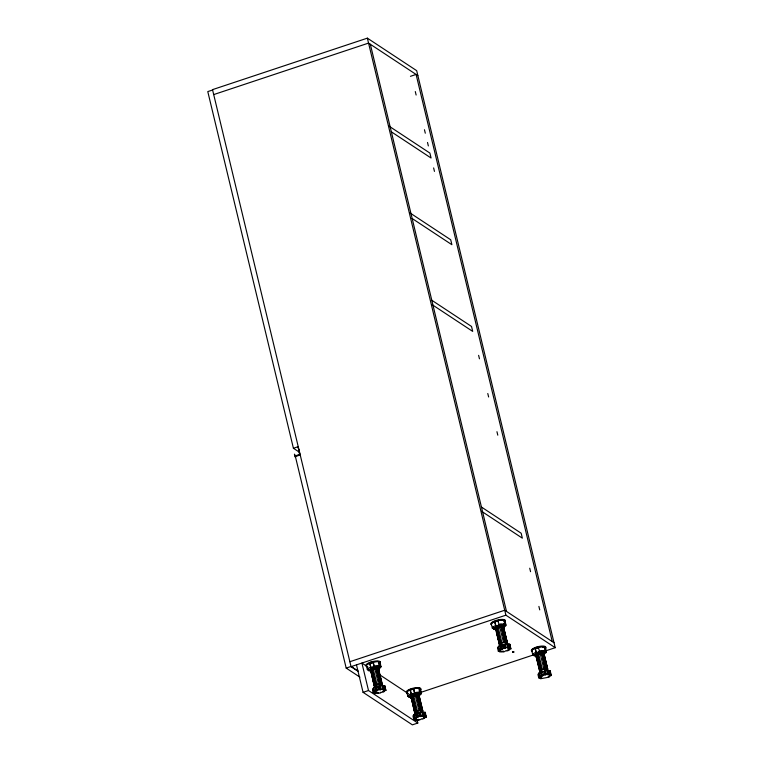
<?xml version="1.0" encoding="UTF-8"?>
<svg xmlns="http://www.w3.org/2000/svg" width="763" height="763" viewBox="0 0 763 763"><rect width="100%" height="100%" fill="white"/><g stroke="black" fill="none" stroke-linecap="round" stroke-linejoin="round"><path stroke-width="1.14" d="M379.306 688.865L378.801 686.767L380.06 685.918L380.651 689.714L379.564 689.914L378.973 686.118M380.651 689.714L380.06 685.918M419.24 713.424L420.499 712.575L421.09 716.371L420.003 716.581L419.24 713.424L420.499 712.575M420.003 716.581L419.412 712.785M503.952 644.573L503.78 645.212L505.039 644.363L503.952 644.573L504.534 648.369L505.793 647.52L505.039 644.363M544.381 671.23L544.219 671.869L545.469 671.03L544.381 671.23L544.973 675.026L546.232 674.187L545.469 671.03M370.131 669.017L371.676 667.835L375.749 684.793L374.204 685.975L370.398 668.951M377.971 667.863L378.057 666.91L382.368 684.325L381.042 685.508M410.561 695.684L412.106 694.492L416.178 711.45L414.633 712.642L410.837 695.608M418.41 694.521L418.734 694.025L422.807 710.982L421.481 712.175M503.408 627.567C502.102 625.822 497.18 627.234 495.502 629.151L495.101 627.472L496.646 626.28L500.719 643.247L499.555 643.858L499.412 644.878L495.75 629.599M496.703 630.381C493.861 628.712 501.215 626.576 503.561 627.567M503.294 628.073L503.675 627.491L503.199 628.588M503.046 624.868L507.347 642.77L506.022 643.962M535.54 654.129L537.085 652.947L541.158 669.904L539.613 671.087L535.54 654.129L535.893 654.616M543.38 652.975L543.714 652.47L547.786 669.437L546.461 670.62M543.857 655.255L544.114 654.158L543.638 655.255M373.679 687.74L372.535 689.342L373.355 692.756L376.235 692.661L374.499 693.3L375.196 693.624L377.494 692.794L378.486 692.728L377.675 693.453L380.756 692.871L380.27 692.394L383.398 692.079L384.352 691.44L382.788 691.431L385.925 690.391L384.733 685.66L381.643 685.346L377.275 686.166L373.679 687.74L374.499 691.164L374.07 691.764L373.307 688.607L373.355 692.756M414.118 714.406L412.974 715.999L413.794 719.414L416.674 719.328L414.938 719.957L415.635 720.282L418.925 719.385L418.114 720.119L419.602 720.014L421.758 718.736L422.244 719.213L424.781 718.107L423.227 718.088L423.856 717.668L426.364 717.048L425.172 712.318L422.073 712.003L417.714 712.823L414.118 714.406L414.938 717.821L414.5 718.422L413.746 715.265L413.46 715.665L414.481 719.738M413.794 719.414L416.35 718.183L414.5 718.422M510.075 645.422L509.703 644.115L506.613 643.791L498.649 646.194L497.505 647.787L498.325 651.211L500.747 650.896L501.205 651.116L499.479 651.745L501.663 651.974L502.474 651.249L503.456 651.182L502.645 651.907L504.133 651.802L506.289 650.524L506.785 651.001L508.377 650.524L509.322 649.895L507.757 649.885L510.895 648.836L509.903 644.869M498.325 651.211L500.881 649.971L499.04 650.21L498.287 647.053L498.754 650.61M499.04 650.21L500.719 649.065L502.807 648.893L501.72 648.626L500.957 645.469L499.965 645.908L500.719 649.065M539.088 672.852L537.944 674.454L538.764 677.868L541.644 677.773L539.918 678.412L540.605 678.736L548.807 677.191L549.761 676.552L548.196 676.543L551.334 675.503L550.142 670.772L547.052 670.458L539.088 672.852L539.908 676.276L539.479 676.876L538.716 673.719L538.764 677.868M300.088 454.929L298.142 447.108L299.592 454.328L295.348 455.912L294.442 454.138L294.88 456.818L300.279 454.882M379.526 661.864L378.934 661.588M375.787 666.738L379.86 683.705L375.787 666.738L378.057 666.91M375.434 686.576L374.442 686.433L370.77 671.154L371.409 671.345M379.86 683.705L382.368 684.325M500.757 625.193L503.036 625.364L507.099 642.322L504.829 642.15L500.919 625.088L499.364 625.298L503.485 642.341L500.499 643.238L496.427 626.28L499.364 625.298M416.216 693.405L420.289 710.363L416.216 693.405L418.496 693.577L422.807 710.982M500.404 645.031L499.412 644.878M504.829 642.15L500.69 624.144M415.864 713.243L414.881 713.09L410.809 696.133L411.629 696.381M420.289 710.363L422.568 710.534M541.196 651.85L543.466 652.022L547.538 668.979L545.268 668.808L541.358 651.745L539.803 651.964L536.866 652.937L541.158 669.904M540.843 671.688L539.851 671.535L536.313 656.79C536.17 654.749 541.396 653.462 544 654.234M545.268 668.808L541.129 650.801M419.822 688.607L419.364 688.245M384.39 688.96L383.636 685.803L382.864 685.727L383.617 688.884L382.273 689.599L385.553 689.075L383.884 690.362L385.782 689.895L385.925 690.391M509.36 647.415L508.606 644.258L507.834 644.172L508.597 647.329L507.242 648.054L510.523 647.529L508.854 648.808L510.752 648.35L510.895 648.836M424.829 715.618L424.066 712.47L423.303 712.384L424.056 715.541L422.702 716.266L425.992 715.742L424.314 717.02L426.221 716.562L426.364 717.048M549.799 674.072L549.045 670.915L548.273 670.839L549.026 673.996L547.681 674.711L550.962 674.187L549.293 675.474L551.191 675.007L551.334 675.503M379.736 689.275L376.741 690.181L377.838 690.439L376.836 690.877L375.749 690.61L374.986 687.463L377.075 687.282M374.499 691.164L375.749 690.61M499.965 645.908L502.054 645.736L500.957 645.469M501.72 648.626L504.705 647.73M416.426 713.682L417.18 716.839L418.267 717.096L417.275 717.535L416.188 717.277L415.425 714.12L417.514 713.949M414.938 717.821L416.188 717.277M417.18 716.839L420.175 715.932M540.395 672.565L542.483 672.394L540.395 672.565L541.158 675.722L542.245 675.989L543.246 675.551L542.15 675.284L545.144 674.387M539.908 676.276L541.158 675.722M543.866 647.415L545.202 647.282L544.324 647.768M375.749 684.793L371.457 667.825L375.949 666.633M375.53 684.793L380.022 683.6M416.178 711.45L411.886 694.492L416.379 693.3M415.959 711.45L418.944 710.553L414.834 693.51M540.938 669.904L543.914 668.998L539.575 651.02M546.174 650.696L555.216 647.692L416.684 70.663L367.365 38.15L212.515 89.633L351.047 666.662L357.952 671.221M212.677 89.977L207.784 91.598L293.412 448.262L299.306 452.144M213.697 94.583L368.558 43.1L417.866 75.613M410.446 76.319L416.093 74.44L552.25 641.578M293.412 448.262L298.304 446.632M349.855 661.721L504.715 610.238L554.024 642.751M295.395 456.503L346.183 668.083L351.075 666.452L357.952 670.992M351.047 666.662L505.898 615.178L555.216 647.692M363.074 692.337L368.51 690.534L417.819 723.047L412.382 724.85L363.074 692.337L356.474 664.859M420.699 692.413L534.873 654.454M494.443 621.721L498.315 621.006L497.791 620.634L499.26 624.954L495.921 626.041L494.443 621.721A6.991 2.117 -13.5 0 0 491.439 624.315L492.383 628.264L493.938 627.758L495.073 628.569L493.527 629.074L493.051 627.1M369.473 663.266L373.345 662.561L374.29 666.5L370.952 667.587L369.473 663.266A6.991 2.117 -13.5 0 0 366.469 665.87L367.413 669.809L368.958 669.304L370.103 670.124L368.548 670.629L368.081 668.655M378.524 663.133L380.069 662.627L381.014 666.566A6.991 2.117 -13.5 0 1 379.345 668.502M497.791 620.634A6.991 2.117 -13.5 0 1 503.904 620.262L504.848 624.201L503.303 624.706L504.438 625.526L505.993 625.021L505.039 621.072A6.991 2.117 -13.5 0 1 504.925 621.664M374.29 666.5L372.811 662.179A6.991 2.117 -13.5 0 1 378.934 661.807L379.879 665.756L378.334 666.261L379.469 667.072L381.014 666.566M534.882 648.378L538.754 647.673L538.22 647.291L539.699 651.612L536.36 652.699L534.882 648.378A6.991 2.117 -13.5 0 0 531.878 650.982L532.822 654.921L534.367 654.416L535.512 655.236L533.957 655.741A6.991 2.117 -13.5 0 0 535.13 655.903M409.912 689.933L413.775 689.218L414.729 693.166L411.381 694.254L409.912 689.933A6.991 2.117 -13.5 0 0 406.898 692.527L407.852 696.476L409.397 695.97L410.532 696.781L408.987 697.287L408.51 695.312M542.789 647.425L544.343 646.919L545.287 650.868L543.742 651.373L544.877 652.184L546.422 651.678L545.478 647.739A6.991 2.117 -13.5 0 1 545.364 648.331M418.954 689.79L420.508 689.285L421.453 693.233A6.991 2.117 -13.5 0 1 419.784 695.169M414.729 693.166L413.25 688.846A6.991 2.117 -13.5 0 1 419.364 688.474L420.318 692.413L418.763 692.918L419.908 693.739L421.453 693.233M503.971 620.538L504.639 620.09L503.904 620.033M544.41 647.196L545.078 646.814L544.343 646.7M495.101 627.472L495.454 627.949M507.347 642.77L503.036 625.364M502.76 625.431L503.275 625.813M370.799 670.629C371.352 669.237 379.03 666.099 378.639 670.505M371.047 671.078L370.656 671.23C371.934 668.998 379.478 667.768 378.229 670.143M370.904 671.678L370.932 671.154L371.247 672.47M374.204 685.975L374.442 686.433M543.466 652.022L543.714 652.47M536.208 655.741L538.63 654.063L543.876 653.71L547.786 669.437M418.496 693.577L419.269 696.228M411.333 698.336C409.998 695.722 419.507 692.718 419.068 697.172M419.145 695.703L418.629 695.331M539.613 671.087L539.851 671.535M414.633 712.642L414.881 713.09M503.885 621.111L504.772 620.681L504.028 620.557M378.839 662.16L379.793 662.17L378.915 662.665M419.278 688.817L420.222 688.827L419.345 689.323M411.743 689.218C409.044 689.323 414.118 688.083 411.639 689.275M505.793 647.52L508.597 647.329M378.801 686.767L379.888 686.557M380.823 689.075L383.617 688.884M546.232 674.187L549.026 673.996M421.252 715.732L424.056 715.541M504.992 642.045L503.485 642.341M545.431 668.703L543.914 668.998M420.451 710.258L418.944 710.553M374.07 691.764L375.911 691.516L373.784 692.155M539.479 676.876L541.32 676.628L539.193 677.267M502.207 626.642L501.234 626.681A4.473 1.354 -13.5 0 0 496.484 628.025A4.473 1.354 -13.5 0 0 495.578 629.733M417.676 694.855L416.693 694.893A4.473 1.354 -13.5 0 0 411.572 696.457A4.473 1.354 -13.5 0 0 411.61 698.135M374.986 687.463L376.083 687.721M415.425 714.12L416.512 714.378L417.275 717.535M536.313 656.79L537.133 657.048M411.848 698.011L411.095 697.887C412.669 695.98 417.733 694.549 419.001 696.304M389.111 126.181L429.893 153.077L431.085 158.027L391.295 131.789M409.922 212.877L450.714 239.773L451.896 244.713L412.106 218.476M431.734 300.221L471.524 326.459L472.707 331.409L431.925 304.513M481.367 506.994L521.167 533.232L522.35 538.173L481.567 511.286M367.833 666.957L361.91 663.057L368.51 690.534M379.659 674.759L408.262 693.615M346.183 668.083L359.936 677.153M413.25 688.846L413.775 689.218M372.811 662.179L373.345 662.561M501.863 642.684L497.791 625.717M378.467 683.81L374.395 666.852M550.142 670.772L550.514 672.079M425.172 712.318L425.535 713.634M384.733 685.66L385.105 686.967M415.291 91.56L416.131 95.032M424.457 129.739L425.296 133.21M427.518 142.462L428.348 145.933M433.622 167.917L434.462 171.389M478.62 355.339L479.46 358.81M487.786 393.517L488.625 396.989M496.951 431.696L497.791 435.168M529.732 568.225L530.562 571.687M538.897 606.404L539.727 609.875M544.4 650.21L544.877 652.184M546.594 666.652L547.128 668.893M542.646 651.764L546.718 668.731M542.255 650.925L546.556 668.836M547.052 670.458L547.872 673.872M545.297 671.669L546.06 674.826M544.467 672.928L544.973 675.026M538.23 652.384L542.34 669.418M542.684 671.278L543.504 674.692M541.396 672.136L542.245 675.989M535.416 648.76L536.36 652.699M535.912 652.613L540.214 670.515M535.922 653.557L539.994 670.515M536.341 656.266L536.656 657.582M536.923 658.698L540.118 671.469M370.332 44.264L506.489 611.401M367.365 38.15L505.898 615.178M509.703 644.115L510.523 647.529M503.971 623.552L504.438 625.526M503.008 625.879L506.804 641.721M502.207 625.107L506.279 642.065M506.613 643.791L507.433 647.215M501.816 624.268L506.117 642.169M504.868 645.012L505.621 648.159M504.028 646.261L504.534 648.369M502.245 644.621L503.065 648.035M501.053 646.175L501.816 649.323M494.977 622.093L495.921 626.041M495.473 625.956L499.775 643.858M495.483 626.89L499.555 643.858M496.723 632.489L498.611 640.329M495.902 629.609L496.217 630.925M496.484 632.041L499.441 644.354M498.649 646.194L499.469 649.609M419.192 690.782L419.908 693.739M419.316 697.62L422.54 711.059M419.202 698.126L422.025 709.485M422.969 714.244L423.475 716.343M417.666 693.319L421.739 710.277M422.073 712.003L422.893 715.427M417.504 693.424L421.577 710.382M420.327 713.214L421.09 716.371M413.26 693.929L417.371 710.963M417.714 712.823L418.534 716.247M410.437 690.305L411.381 694.254M411.162 695.112L415.234 712.07M415.349 712.737L415.892 715.026M416.999 719.604L417.819 723.047M410.942 695.103L415.148 713.014M411.238 697.296L411.677 699.137M411.953 700.253L414.633 711.45M378.753 664.115L379.469 667.072M378.028 667.434L378.438 669.113M378.877 670.954L382.101 684.392M378.906 671.631L381.595 682.828M378.763 671.459L379.84 675.942M382.53 687.577L383.036 689.685M377.237 666.662L381.3 683.619M377.075 666.767L381.147 683.724M381.643 685.346L382.463 688.76M372.821 667.272L376.932 684.306M377.275 686.166L378.095 689.58M375.987 687.024L376.836 690.877M369.998 663.648L370.952 667.587M370.732 668.445L374.805 685.403M370.513 668.445L374.709 686.357M371.514 673.595L374.204 684.793M373.288 689.924L374.042 693.081M505.993 625.021A6.991 2.117 -13.5 0 1 502.979 627.615M494.701 629.246A6.991 2.117 -13.5 0 1 493.527 629.074M492.383 628.264A6.991 2.117 -13.5 0 1 495.397 625.66M498.735 624.573A6.991 2.117 -13.5 0 1 504.848 624.201M491.324 624.43A7.411 2.241 -13.5 0 1 498.439 619.804A7.411 2.241 -13.5 0 1 504.658 621.721M491.448 624.954A7.411 2.241 -13.5 0 1 498.563 620.329A7.411 2.241 -13.5 0 1 504.791 622.246M501.024 644.582A2.794 0.849 -13.5 0 1 501.51 643.314A2.794 0.849 -13.5 0 1 505.192 642.57A2.794 0.849 -13.5 0 1 505.344 643.705M496.274 630.448A4.473 1.354 -13.5 0 1 496.742 628.474A4.473 1.354 -13.5 0 1 502.636 627.186A4.473 1.354 -13.5 0 1 503.199 628.931M502.216 626.642A4.473 1.354 -13.5 0 1 503.075 628.407M411.639 697.449A6.991 2.117 -13.5 0 1 408.987 697.287M407.852 696.476A6.991 2.117 -13.5 0 1 410.856 693.872M414.195 692.785A6.991 2.117 -13.5 0 1 420.318 692.413M420.508 689.285A6.991 2.117 -13.5 0 1 419.822 690.534M406.784 692.642A7.411 2.241 -13.5 0 1 413.899 688.016A7.411 2.241 -13.5 0 1 420.127 689.933M407.785 693.51A7.411 2.241 -13.5 0 1 413.079 688.751A7.411 2.241 -13.5 0 1 420.251 690.458M416.159 712.661A2.794 0.849 -13.5 0 1 419.202 710.858A2.794 0.849 -13.5 0 1 420.814 711.917M411.743 698.66A4.473 1.354 -13.5 0 1 414.576 695.818A4.473 1.354 -13.5 0 1 419.221 696.705M417.685 694.855A4.473 1.354 -13.5 0 1 419.383 695.77M546.422 651.678A6.991 2.117 -13.5 0 1 543.418 654.282M532.822 654.921A6.991 2.117 -13.5 0 1 535.826 652.327M539.174 651.24A6.991 2.117 -13.5 0 1 545.287 650.868M538.22 647.291A6.991 2.117 -13.5 0 1 544.343 646.919M531.763 651.087A7.411 2.241 -13.5 0 1 538.869 646.461A7.411 2.241 -13.5 0 1 545.097 648.388M531.887 651.612A7.411 2.241 -13.5 0 1 539.002 646.995A7.411 2.241 -13.5 0 1 545.221 648.912M541.463 671.24A2.794 0.849 -13.5 0 1 541.949 669.981A2.794 0.849 -13.5 0 1 545.621 669.227A2.794 0.849 -13.5 0 1 545.783 670.362M536.713 657.115A4.473 1.354 -13.5 0 1 537.181 655.14A4.473 1.354 -13.5 0 1 543.075 653.843A4.473 1.354 -13.5 0 1 543.638 655.589M543.514 655.064A4.473 1.354 -13.5 0 0 542.655 653.309L541.663 653.347A4.473 1.354 -13.5 0 0 536.923 654.683A4.473 1.354 -13.5 0 0 536.007 656.399M369.721 670.801A6.991 2.117 -13.5 0 1 368.548 670.629M367.413 669.809A6.991 2.117 -13.5 0 1 370.417 667.215M373.765 666.128A6.991 2.117 -13.5 0 1 379.879 665.756M380.069 662.627A6.991 2.117 -13.5 0 1 379.383 663.877M366.345 665.975A7.411 2.241 -13.5 0 1 373.46 661.359A7.411 2.241 -13.5 0 1 379.688 663.276M367.346 666.852A7.411 2.241 -13.5 0 1 372.64 662.093A7.411 2.241 -13.5 0 1 379.812 663.8M375.72 686.004A2.794 0.849 -13.5 0 1 378.763 684.192A2.794 0.849 -13.5 0 1 380.375 685.26M371.304 672.003A4.473 1.354 -13.5 0 1 371.772 670.028A4.473 1.354 -13.5 0 1 377.666 668.731A4.473 1.354 -13.5 0 1 378.229 670.477M371.18 671.469A4.473 1.354 -13.5 0 1 371.133 669.79A4.473 1.354 -13.5 0 1 376.254 668.235L377.237 668.197A4.473 1.354 -13.5 0 1 378.944 669.103M513.671 651.573L512.526 651.812L513.671 651.573M370.436 662.389L372.134 662.704L370.675 663.152L372.01 662.179L370.436 662.389M410.999 689.58L412.573 689.37L410.999 689.58M495.406 620.844L497.104 621.158L495.654 621.597L496.98 620.557L495.406 620.844M535.845 647.501L537.543 647.816L536.084 648.264L537.419 647.291L535.845 647.501M512.707 652.308L513.795 652.174L512.707 652.308"/></g></svg>
